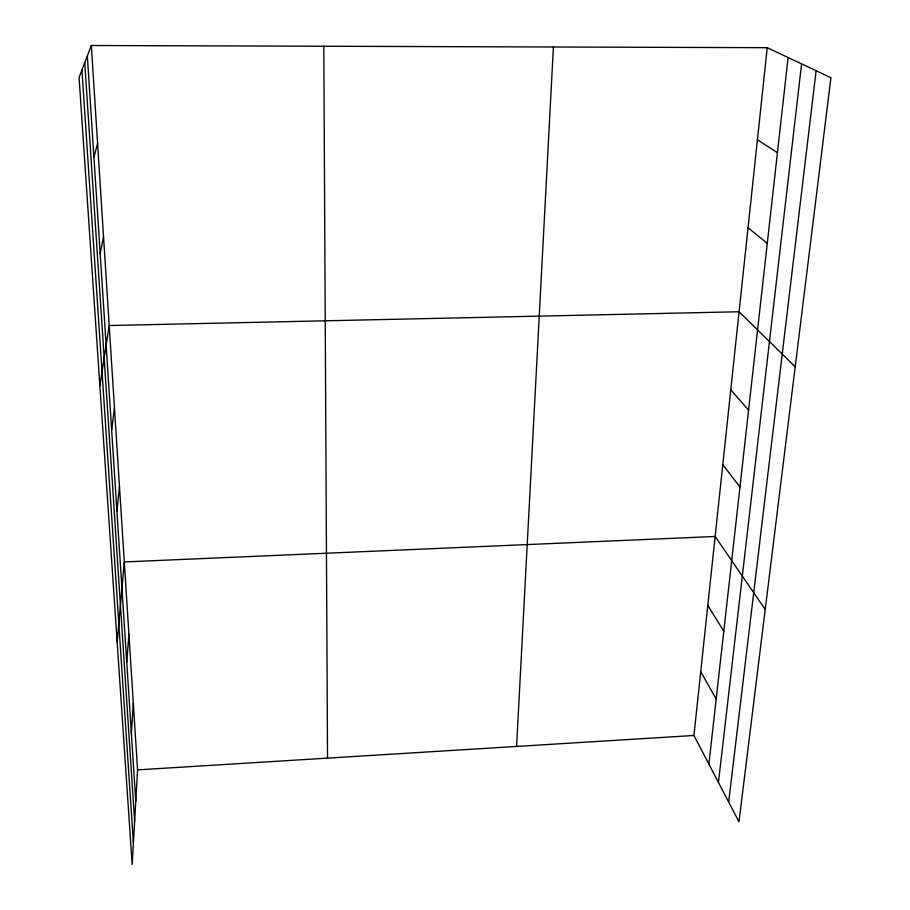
<?xml version="1.0" encoding="UTF-8"?>
<svg xmlns="http://www.w3.org/2000/svg" width="910" height="910" viewBox="0 0 910 910"><rect width="100%" height="100%" fill="white"/><g stroke="black" fill="none" stroke-linecap="round" stroke-linejoin="round"><path stroke-width="1.36" d="M516.584 746.439L553.405 46.99M91.33 45.5L137.569 769.883L132.166 864.5L79.079 77.441L91.33 45.5L767.232 47.684L830.921 77.725L738.977 821.832L693.932 735.473L767.232 47.684M131.37 733.244L133.326 703.419M126.752 662.355L128.901 634.168M117.162 642.028L124.295 561.948L715.146 536.479L765.219 609.45M116.912 510.976L119.483 486.588M708.89 764.138L788.106 57.523M718.445 782.463L801.585 63.882M728.671 802.063L816.122 70.741M111.657 430.043L114.455 407.862M99.872 385.726L109.2 325.53L739.091 311.755L795.203 366.787M100.191 253.64L103.535 236.691M93.923 157.316L97.586 143.45M137.569 769.883L693.932 735.473M757.416 139.799L777.436 152.675M748.043 227.727L767.266 243.357M730.764 389.821L748.577 410.148M722.79 464.669L739.955 486.986M707.787 605.446L723.791 631.233M700.723 671.728L716.181 699.016M84.744 62.676L134.635 821.252M81.934 69.979L133.406 842.762M87.337 55.919L135.783 801.198M323.801 46.251L327.532 758.132"/></g></svg>
